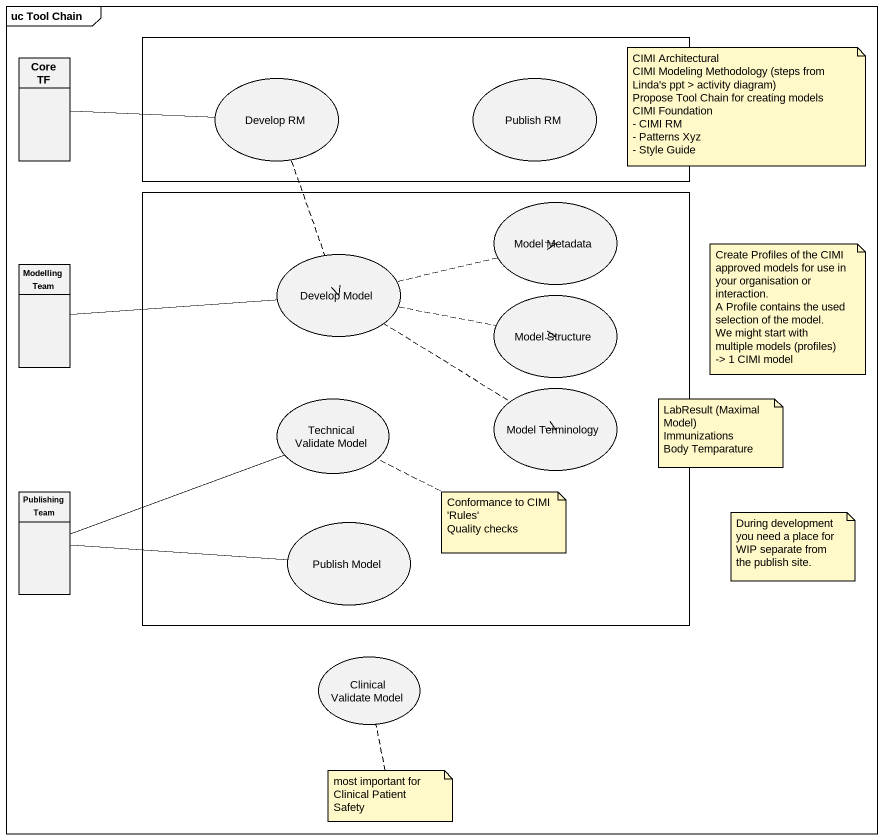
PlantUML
@startuml
mainframe uc Tool Chain
allowmixing
hide circle
hide empty members
rectangle " " as rectangle1 {
  usecase "Develop RM" as Develop_RM
  usecase "Publish RM" as Publish_RM
}
class "Core TF" as Core_TF
rectangle " " as rectangle2 {
  usecase "Model Metadata" as Model_Metadata
  usecase "Develop Model" as Develop_Model
  usecase "Model Structure" as Model_Structure
  usecase "Technical Validate Model" as Technical_Validate_Model
  usecase "Model Terminology" as Model_Terminology
  usecase "Publish Model" as Publish_Model
}
class "Modelling Team" as Modelling_Team
class "Publishing Team" as Publishing_Team
usecase "Clinical Validate Model" as Clinical_Validate_Model
Core_TF -right- Develop_RM
Develop_RM ..> Develop_Model
Modelling_Team -right- Develop_Model
Develop_Model .right.> Model_Metadata
Develop_Model .right.> Model_Structure
Develop_Model ..> Model_Terminology
Publishing_Team -right- Technical_Validate_Model
Publishing_Team -right- Publish_Model
note as N1
  CIMI Architectural
  CIMI Modeling Methodology (steps from Linda's ppt > activity diagram)
  Propose Tool Chain for creating models
  CIMI Foundation
  - CIMI RM
  - Patterns Xyz
  - Style Guide
end note
note as N2
  Create Profiles of the CIMI approved models for use in your organisation or interaction.
  A Profile contains the used selection of the model.
  We might start with multiple models (profiles) -> 1 CIMI model
end note
note as N3
  LabResult (Maximal Model)
  Immunizations
  Body Temparature
end note
note right of Technical_Validate_Model
  Conformance to CIMI 'Rules'
  Quality checks
end note
note as N5
  During development you need a place for WIP separate from the publish site.
end note
note bottom of Clinical_Validate_Model : most important for Clinical Patient Safety
@enduml
